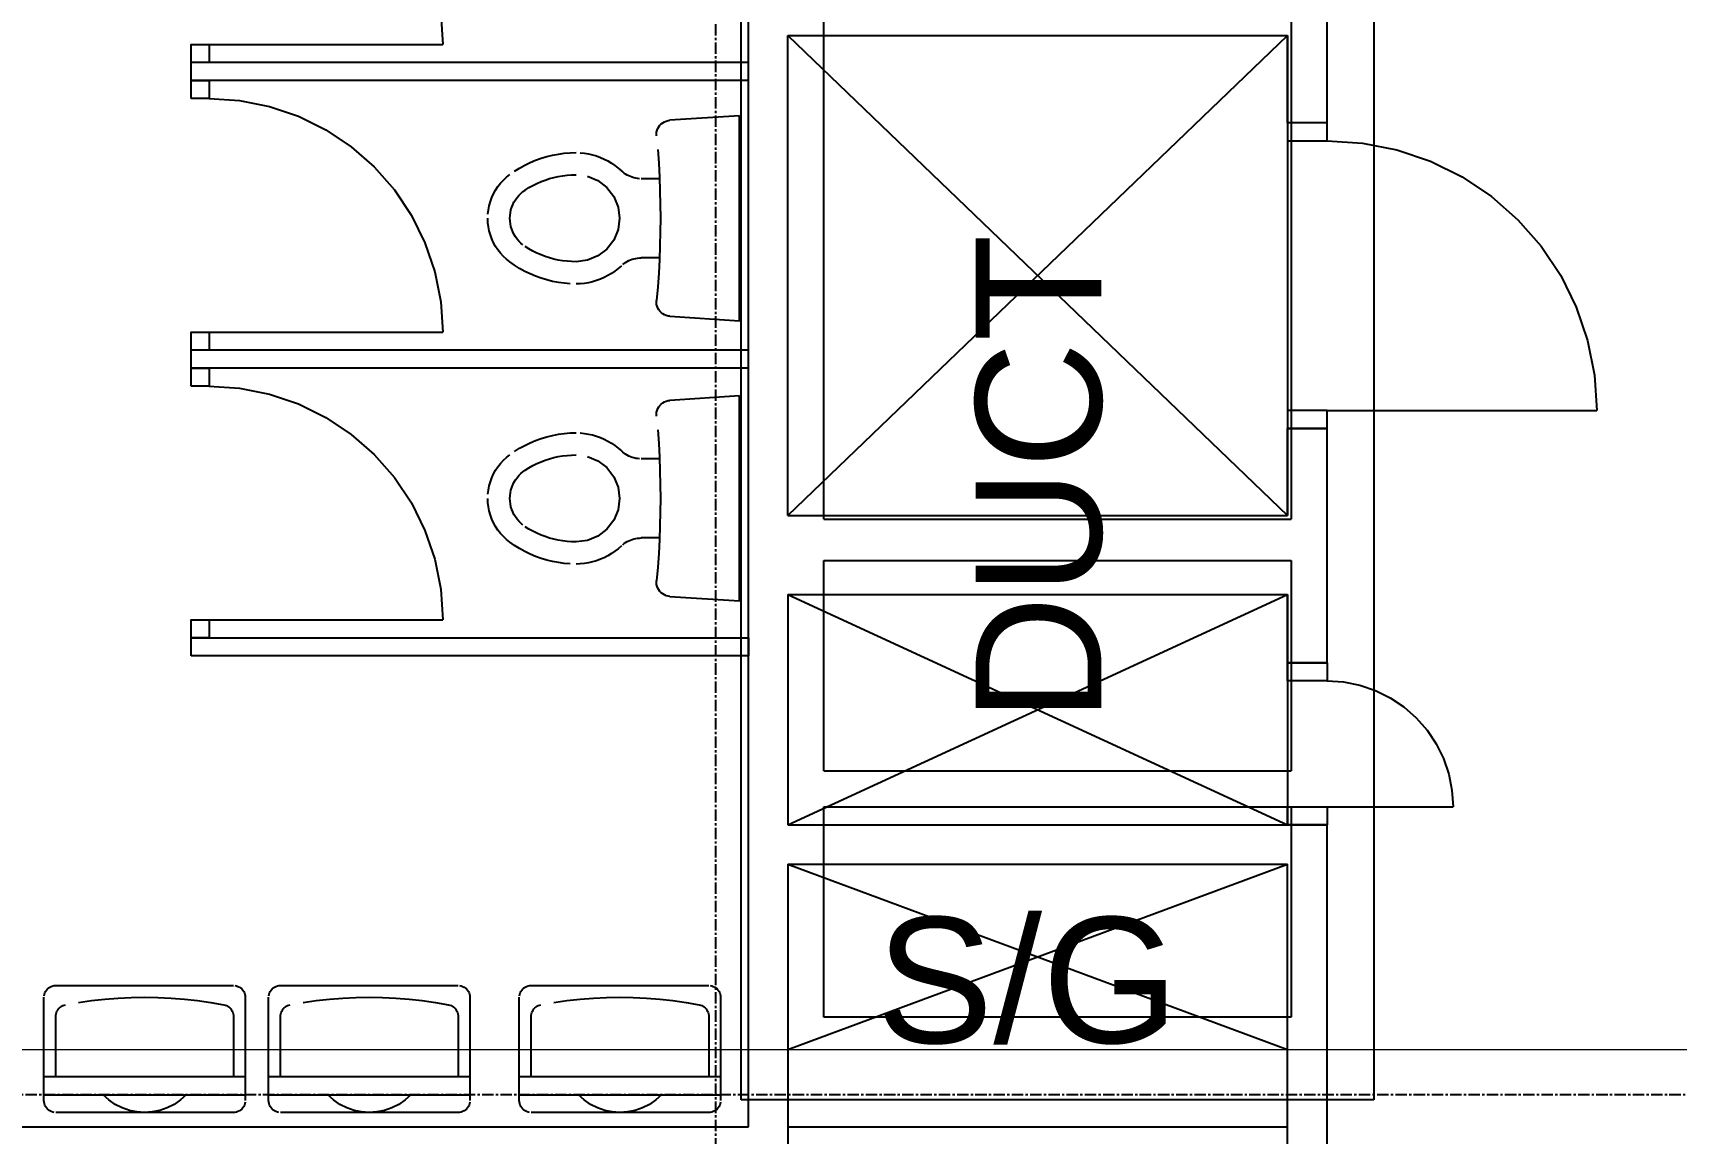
# Model space of a CAD drawing. Header units: millimetres. Extents: x -49883 to 71908, y -18440 to 67826.
# Drawn here: x 34567 to 39138, y 41168 to 44228 of the extents above; entities that cross this region are included whole.
import ezdxf

# ---------------------------------------------------------------- set-up
doc = ezdxf.new("R2010")
doc.units = ezdxf.units.MM
doc.linetypes.add('PCENTRE', pattern=[50.8, 31.75, -6.35, 6.35, -6.35])
doc.linetypes.add('PCENTRE2', pattern=[28.575, 19.05, -3.175, 3.175, -3.175])
for name, color, linetype in [('Boundaries_and_building_grids', 140, 'PCENTRE2'), ('Fourth Floor - Roofs', 2, 'Continuous'), ('Fourth Floor - Text and Leaders', 1, 'Continuous'), ('Third Floor - Doors Windows and Openings', 1, 'Continuous'), ('Third Floor - Multi-View Blocks', 7, 'Continuous'), ('Third Floor - Structural Members', 5, 'Continuous'), ('Third Floor - Walls', 3, 'Continuous')]:
    doc.layers.add(name, color=color, linetype=linetype)
doc.styles.add('Arial1', font='arial.ttf')

msp = doc.modelspace()

# ---------------------------------------------------------------- linework, layer by layer
at = {"layer": 'Boundaries_and_building_grids', "color": 140, "linetype": 'PCENTRE', "lineweight": -3}
for p, q in [((36467.2, -6274.3), (36467.2, 67825.7)), ((-49882.8, 41275.7), (47817.2, 41275.7))]:
    msp.add_line(p, q, dxfattribs=at)
at = {"layer": 'Fourth Floor - Roofs', "color": 1, "linetype": 'Continuous', "lineweight": -3}
for p, q in [((36537.2, 41260.7, 13800), (36537.2, 44490.7, 13800)), ((38297.2, 44490.7, 13800), (38297.2, 41260.7, 13800)), ((36767.2, 42875.7, 13800), (38067.2, 42875.7, 13800)), ((36767.2, 42760.7, 13800), (38067.2, 42760.7, 13800)), ((36767.2, 42175.7, 13800), (38067.2, 42175.7, 13800)), ((36767.2, 42075.7, 13800), (38067.2, 42075.7, 13800)), ((38297.2, 41260.7, 13800), (36537.2, 41260.7, 13800))]:
    msp.add_line(p, q, dxfattribs=at)
at = {"layer": 'Fourth Floor - Roofs', "color": 1, "linetype": 'Continuous'}
for p, q in [((36767.2, 42875.7, 13800), (36767.2, 44260.7, 13800)), ((38067.2, 44260.7, 13800), (38067.2, 42875.7, 13800)), ((36767.2, 42175.7, 13800), (36767.2, 42760.7, 13800)), ((38067.2, 42760.7, 13800), (38067.2, 42175.7, 13800)), ((36767.2, 41490.7, 13800), (36767.2, 42075.7, 13800)), ((38067.2, 42075.7, 13800), (38067.2, 41490.7, 13800)), ((38067.2, 41490.7, 13800), (36767.2, 41490.7, 13800))]:
    msp.add_line(p, q, dxfattribs=at)
at = {"layer": 'Third Floor - Doors Windows and Openings'}
for p, q in [((35701.6, 44280.6, 10350), (35707.2, 44195.7, 10350)), ((35057.2, 44045.7, 10350), (35142, 44040.2, 10350)), ((35142, 44040.2, 10350), (35225.4, 44023.6, 10350)), ((35225.4, 44023.6, 10350), (35305.9, 43996.2, 10350)), ((35305.9, 43996.2, 10350), (35382.2, 43958.6, 10350)), ((35382.2, 43958.6, 10350), (35452.9, 43911.4, 10350)), ((38167.2, 43928.2, 10350), (38265.1, 43921.8, 10350)), ((35452.9, 43911.4, 10350), (35516.8, 43855.3, 10350)), ((38265.1, 43921.8, 10350), (38361.3, 43902.7, 10350)), ((38361.3, 43902.7, 10350), (38454.2, 43871.1, 10350)), ((35516.8, 43855.3, 10350), (35572.9, 43791.4, 10350)), ((38454.2, 43871.1, 10350), (38542.2, 43827.7, 10350)), ((35572.9, 43791.4, 10350), (35620.1, 43720.7, 10350)), ((38542.2, 43827.7, 10350), (38623.8, 43773.2, 10350)), ((38623.8, 43773.2, 10350), (38697.5, 43708.6, 10350)), ((35620.1, 43720.7, 10350), (35657.7, 43644.5, 10350)), ((38697.5, 43708.6, 10350), (38762.2, 43634.8, 10350)), ((35657.7, 43644.5, 10350), (35685, 43564, 10350)), ((38762.2, 43634.8, 10350), (38816.7, 43553.2, 10350)), ((35685, 43564, 10350), (35701.6, 43480.6, 10350)), ((38816.7, 43553.2, 10350), (38860.1, 43465.2, 10350)), ((35701.6, 43480.6, 10350), (35707.2, 43395.7, 10350)), ((38860.1, 43465.2, 10350), (38891.6, 43372.3, 10350)), ((38891.6, 43372.3, 10350), (38910.8, 43276.1, 10350)), ((35057.2, 43245.7, 10350), (35142, 43240.2, 10350)), ((35142, 43240.2, 10350), (35225.4, 43223.6, 10350)), ((38910.8, 43276.1, 10350), (38917.2, 43178.2, 10350)), ((35225.4, 43223.6, 10350), (35305.9, 43196.2, 10350)), ((35305.9, 43196.2, 10350), (35382.2, 43158.6, 10350)), ((35382.2, 43158.6, 10350), (35452.9, 43111.4, 10350)), ((35452.9, 43111.4, 10350), (35516.8, 43055.3, 10350)), ((35516.8, 43055.3, 10350), (35572.9, 42991.4, 10350)), ((35572.9, 42991.4, 10350), (35620.1, 42920.7, 10350)), ((35620.1, 42920.7, 10350), (35657.7, 42844.5, 10350)), ((35657.7, 42844.5, 10350), (35685, 42764, 10350)), ((35685, 42764, 10350), (35701.6, 42680.6, 10350)), ((35701.6, 42680.6, 10350), (35707.2, 42595.7, 10350)), ((38167.2, 42425.7, 10350), (38212.9, 42422.7, 10350)), ((38212.9, 42422.7, 10350), (38257.8, 42413.8, 10350)), ((38257.8, 42413.8, 10350), (38301.1, 42399.1, 10350)), ((38301.1, 42399.1, 10350), (38342.2, 42378.8, 10350)), ((38342.2, 42378.8, 10350), (38380.3, 42353.4, 10350)), ((38380.3, 42353.4, 10350), (38414.7, 42323.2, 10350)), ((38414.7, 42323.2, 10350), (38444.9, 42288.8, 10350)), ((38444.9, 42288.8, 10350), (38470.3, 42250.7, 10350)), ((38470.3, 42250.7, 10350), (38490.6, 42209.7, 10350)), ((38490.6, 42209.7, 10350), (38505.3, 42166.3, 10350)), ((38505.3, 42166.3, 10350), (38514.2, 42121.4, 10350)), ((38514.2, 42121.4, 10350), (38517.2, 42075.7, 10350))]:
    msp.add_line(p, q, dxfattribs=at)
at = {"layer": 'Third Floor - Doors Windows and Openings', "linetype": 'Continuous'}
for p, q in [((35057.2, 44195.7, 10350), (35707.2, 44195.7, 10350)), ((35057.2, 43395.7, 10350), (35707.2, 43395.7, 10350)), ((38167.2, 43178.2, 10350), (38917.2, 43178.2, 10350)), ((35057.2, 42595.7, 10350), (35707.2, 42595.7, 10350)), ((38167.2, 42075.7, 10350), (38517.2, 42075.7, 10350))]:
    msp.add_line(p, q, dxfattribs=at)
at = {"layer": 'Third Floor - Doors Windows and Openings', "linetype": 'Continuous', "elevation": 10350}
for points in [[(35007.2, 44145.7), (35007.2, 44195.7), (35057.2, 44195.7), (35057.2, 44145.7), (35007.2, 44145.7)], [(35007.2, 44045.7), (35007.2, 44095.7), (35057.2, 44095.7), (35057.2, 44045.7), (35007.2, 44045.7)], [(38057.2, 43928.2), (38167.2, 43928.2), (38167.2, 43978.2), (38057.2, 43978.2), (38057.2, 43928.2)], [(35007.2, 43345.7), (35007.2, 43395.7), (35057.2, 43395.7), (35057.2, 43345.7), (35007.2, 43345.7)], [(35007.2, 43245.7), (35007.2, 43295.7), (35057.2, 43295.7), (35057.2, 43245.7), (35007.2, 43245.7)], [(38057.2, 43128.2), (38167.2, 43128.2), (38167.2, 43178.2), (38057.2, 43178.2), (38057.2, 43128.2)], [(35007.2, 42545.7), (35007.2, 42595.7), (35057.2, 42595.7), (35057.2, 42545.7), (35007.2, 42545.7)], [(38057.2, 42425.7), (38057.2, 42475.7), (38167.2, 42475.7), (38167.2, 42425.7), (38057.2, 42425.7)], [(38057.2, 42025.7), (38057.2, 42075.7), (38167.2, 42075.7), (38167.2, 42025.7), (38057.2, 42025.7)]]:
    msp.add_lwpolyline(points, dxfattribs=at)
at = {"layer": 'Third Floor - Multi-View Blocks'}
for p, q in [((36308, 43967, 10350), (36311.2, 43971.3, 10350)), ((36311.2, 43971.3, 10350), (36314.9, 43975.1, 10350)), ((36314.9, 43975.1, 10350), (36319.1, 43978.4, 10350)), ((36319.1, 43978.4, 10350), (36323.7, 43981.1, 10350)), ((36323.7, 43981.1, 10350), (36328.6, 43983.1, 10350)), ((36328.6, 43983.1, 10350), (36333.8, 43984.5, 10350)), ((36333.8, 43984.5, 10350), (36339.1, 43985.2, 10350)), ((36301.6, 43946.9, 10350), (36302.2, 43952.2, 10350)), ((36301.8, 43941.6, 10350), (36301.6, 43946.9, 10350)), ((36302.2, 43952.2, 10350), (36303.5, 43957.4, 10350)), ((36303.5, 43957.4, 10350), (36305.4, 43962.3, 10350)), ((36305.4, 43962.3, 10350), (36308, 43967, 10350)), ((35965.4, 43873.8, 10350), (35980.9, 43879.4, 10350)), ((35980.9, 43879.4, 10350), (35996.7, 43884.2, 10350)), ((35996.7, 43884.2, 10350), (36012.7, 43888.1, 10350)), ((36012.7, 43888.1, 10350), (36028.9, 43891.1, 10350)), ((36028.9, 43891.1, 10350), (36045.2, 43893.3, 10350)), ((36045.2, 43893.3, 10350), (36061.6, 43894.6, 10350)), ((36061.6, 43894.6, 10350), (36078.1, 43895.1, 10350)), ((36089.6, 43894.7, 10350), (36101.2, 43893.6, 10350)), ((36101.2, 43893.6, 10350), (36112.6, 43891.8, 10350)), ((36112.6, 43891.8, 10350), (36123.9, 43889.2, 10350)), ((36123.9, 43889.2, 10350), (36135, 43886, 10350)), ((36135, 43886, 10350), (36145.9, 43882, 10350)), ((36145.9, 43882, 10350), (36156.5, 43877.4, 10350)), ((36305.1, 43903.5, 10350), (36307.8, 43865.4, 10350)), ((35884.5, 43826.7, 10350), (35893.6, 43834, 10350)), ((35907.1, 43843.5, 10350), (35921, 43852.2, 10350)), ((35921, 43852.2, 10350), (35935.4, 43860.2, 10350)), ((35935.4, 43860.2, 10350), (35950.3, 43867.4, 10350)), ((35950.3, 43867.4, 10350), (35965.4, 43873.8, 10350)), ((36040.7, 43830.9, 10350), (36053.1, 43832.4, 10350)), ((36053.1, 43832.4, 10350), (36065.6, 43833.3, 10350)), ((36065.6, 43833.3, 10350), (36078.1, 43833.6, 10350)), ((36156.5, 43877.4, 10350), (36166.8, 43872.1, 10350)), ((36166.8, 43872.1, 10350), (36176.7, 43866.1, 10350)), ((36176.7, 43866.1, 10350), (36186.3, 43859.6, 10350)), ((36186.3, 43859.6, 10350), (36195.4, 43852.4, 10350)), ((36195.4, 43852.4, 10350), (36204, 43844.7, 10350)), ((36207.8, 43841.3, 10350), (36204, 43844.7, 10350)), ((36211.8, 43838.2, 10350), (36207.8, 43841.3, 10350)), ((36215.9, 43835.3, 10350), (36211.8, 43838.2, 10350)), ((36220.3, 43832.7, 10350), (36215.9, 43835.3, 10350)), ((36224.8, 43830.3, 10350), (36220.3, 43832.7, 10350)), ((36307.8, 43865.4, 10350), (36309.9, 43827.2, 10350)), ((35848.7, 43780.5, 10350), (35854.4, 43790.8, 10350)), ((35854.4, 43790.8, 10350), (35860.8, 43800.6, 10350)), ((35860.8, 43800.6, 10350), (35868, 43809.9, 10350)), ((35868, 43809.9, 10350), (35875.9, 43818.6, 10350)), ((35875.9, 43818.6, 10350), (35884.5, 43826.7, 10350)), ((35924.3, 43781.6, 10350), (35930.2, 43786.7, 10350)), ((35930.2, 43786.7, 10350), (35936.5, 43791.2, 10350)), ((35936.5, 43791.2, 10350), (35947.1, 43797.8, 10350)), ((35947.1, 43797.8, 10350), (35958, 43803.9, 10350)), ((35958, 43803.9, 10350), (35969.2, 43809.4, 10350)), ((35969.2, 43809.4, 10350), (35980.6, 43814.4, 10350)), ((35980.6, 43814.4, 10350), (35992.3, 43818.9, 10350)), ((35992.3, 43818.9, 10350), (36004.2, 43822.8, 10350)), ((36004.2, 43822.8, 10350), (36016.2, 43826, 10350)), ((36016.2, 43826, 10350), (36028.4, 43828.7, 10350)), ((36028.4, 43828.7, 10350), (36040.7, 43830.9, 10350)), ((36109.4, 43829.5, 10350), (36138.6, 43817.4, 10350)), ((36138.6, 43817.4, 10350), (36163.6, 43798.1, 10350)), ((36163.6, 43798.1, 10350), (36182.9, 43773.1, 10350)), ((36229.5, 43828.3, 10350), (36224.8, 43830.3, 10350)), ((36234.2, 43826.6, 10350), (36229.5, 43828.3, 10350)), ((36239.1, 43825.1, 10350), (36234.2, 43826.6, 10350)), ((36244.1, 43824, 10350), (36239.1, 43825.1, 10350)), ((36249.1, 43823.2, 10350), (36244.1, 43824, 10350)), ((36254.1, 43822.7, 10350), (36249.1, 43823.2, 10350)), ((36309.9, 43827.2, 10350), (36311.4, 43789, 10350)), ((36311.4, 43789, 10350), (36312.3, 43750.8, 10350)), ((35834.4, 43736, 10350), (35836.6, 43747.5, 10350)), ((35836.6, 43747.5, 10350), (35839.8, 43758.8, 10350)), ((35839.8, 43758.8, 10350), (35843.8, 43769.9, 10350)), ((35843.8, 43769.9, 10350), (35848.7, 43780.5, 10350)), ((35896.9, 43735.6, 10350), (35899.1, 43743, 10350)), ((35899.1, 43743, 10350), (35901.9, 43750.3, 10350)), ((35901.9, 43750.3, 10350), (35905.3, 43757.2, 10350)), ((35905.3, 43757.2, 10350), (35909.3, 43763.9, 10350)), ((35909.3, 43763.9, 10350), (35913.8, 43770.2, 10350)), ((35913.8, 43770.2, 10350), (35918.8, 43776.1, 10350)), ((35918.8, 43776.1, 10350), (35924.3, 43781.6, 10350)), ((36182.9, 43773.1, 10350), (36194.9, 43743.9, 10350)), ((36194.9, 43743.9, 10350), (36199.1, 43712.6, 10350)), ((36312.3, 43750.8, 10350), (36312.6, 43712.6, 10350)), ((35833, 43700.8, 10350), (35832.6, 43712.6, 10350)), ((35833, 43724.3, 10350), (35834.4, 43736, 10350)), ((35834.4, 43689.2, 10350), (35833, 43700.8, 10350)), ((35894.1, 43712.6, 10350), (35894.4, 43720.3, 10350)), ((35894.4, 43704.8, 10350), (35894.1, 43712.6, 10350)), ((35894.4, 43720.3, 10350), (35895.3, 43728, 10350)), ((35895.3, 43697.1, 10350), (35894.4, 43704.8, 10350)), ((35895.3, 43728, 10350), (35896.9, 43735.6, 10350)), ((35896.9, 43689.6, 10350), (35895.3, 43697.1, 10350)), ((36199.1, 43712.6, 10350), (36194.9, 43681.3, 10350)), ((36312.6, 43712.6, 10350), (36312.3, 43674.4, 10350)), ((35836.6, 43677.7, 10350), (35834.4, 43689.2, 10350)), ((35839.8, 43666.3, 10350), (35836.6, 43677.7, 10350)), ((35843.8, 43655.3, 10350), (35839.8, 43666.3, 10350)), ((35848.7, 43644.6, 10350), (35843.8, 43655.3, 10350)), ((35899.1, 43682.1, 10350), (35896.9, 43689.6, 10350)), ((35901.9, 43674.9, 10350), (35899.1, 43682.1, 10350)), ((35905.3, 43667.9, 10350), (35901.9, 43674.9, 10350)), ((35909.3, 43661.3, 10350), (35905.3, 43667.9, 10350)), ((35913.8, 43654.9, 10350), (35909.3, 43661.3, 10350)), ((35918.8, 43649, 10350), (35913.8, 43654.9, 10350)), ((35924.3, 43643.5, 10350), (35918.8, 43649, 10350)), ((36182.9, 43652.1, 10350), (36163.6, 43627, 10350)), ((36194.9, 43681.3, 10350), (36182.9, 43652.1, 10350)), ((36312.3, 43674.4, 10350), (36311.4, 43636.2, 10350)), ((35854.4, 43634.3, 10350), (35848.7, 43644.6, 10350)), ((35860.8, 43624.5, 10350), (35854.4, 43634.3, 10350)), ((35868, 43615.2, 10350), (35860.8, 43624.5, 10350)), ((35875.9, 43606.5, 10350), (35868, 43615.2, 10350)), ((35884.5, 43598.5, 10350), (35875.9, 43606.5, 10350)), ((35930.2, 43638.5, 10350), (35924.3, 43643.5, 10350)), ((35947.1, 43627.4, 10350), (35936.5, 43634, 10350)), ((35958, 43621.3, 10350), (35947.1, 43627.4, 10350)), ((35969.2, 43615.7, 10350), (35958, 43621.3, 10350)), ((35980.6, 43610.7, 10350), (35969.2, 43615.7, 10350)), ((35992.3, 43606.3, 10350), (35980.6, 43610.7, 10350)), ((36004.2, 43602.4, 10350), (35992.3, 43606.3, 10350)), ((36138.6, 43607.8, 10350), (36109.4, 43595.7, 10350)), ((36163.6, 43627, 10350), (36138.6, 43607.8, 10350)), ((36311.4, 43636.2, 10350), (36309.9, 43598, 10350)), ((35893.6, 43591.1, 10350), (35884.5, 43598.5, 10350)), ((35907.1, 43581.7, 10350), (35893.6, 43591.1, 10350)), ((35921, 43572.9, 10350), (35907.1, 43581.7, 10350)), ((35935.4, 43564.9, 10350), (35921, 43572.9, 10350)), ((35950.3, 43557.7, 10350), (35935.4, 43564.9, 10350)), ((35965.4, 43551.3, 10350), (35950.3, 43557.7, 10350)), ((36016.2, 43599.1, 10350), (36004.2, 43602.4, 10350)), ((36028.4, 43596.4, 10350), (36016.2, 43599.1, 10350)), ((36040.7, 43594.3, 10350), (36028.4, 43596.4, 10350)), ((36053.1, 43592.8, 10350), (36040.7, 43594.3, 10350)), ((36065.6, 43591.9, 10350), (36053.1, 43592.8, 10350)), ((36078.1, 43591.6, 10350), (36065.6, 43591.9, 10350)), ((36109.4, 43595.7, 10350), (36078.1, 43591.6, 10350)), ((36176.7, 43559, 10350), (36166.8, 43553.1, 10350)), ((36186.3, 43565.6, 10350), (36176.7, 43559, 10350)), ((36195.4, 43572.8, 10350), (36186.3, 43565.6, 10350)), ((36204, 43580.5, 10350), (36195.4, 43572.8, 10350)), ((36207.8, 43583.9, 10350), (36211.8, 43587, 10350)), ((36211.8, 43587, 10350), (36215.9, 43589.9, 10350)), ((36215.9, 43589.9, 10350), (36220.3, 43592.5, 10350)), ((36220.3, 43592.5, 10350), (36224.8, 43594.8, 10350)), ((36224.8, 43594.8, 10350), (36229.5, 43596.9, 10350)), ((36229.5, 43596.9, 10350), (36234.2, 43598.6, 10350)), ((36234.2, 43598.6, 10350), (36239.1, 43600, 10350)), ((36239.1, 43600, 10350), (36244.1, 43601.1, 10350)), ((36244.1, 43601.1, 10350), (36249.1, 43601.9, 10350)), ((36249.1, 43601.9, 10350), (36254.1, 43602.4, 10350)), ((36254.1, 43602.4, 10350), (36259.2, 43602.6, 10350)), ((36307.8, 43559.8, 10350), (36305.1, 43521.7, 10350)), ((36309.9, 43598, 10350), (36307.8, 43559.8, 10350)), ((35980.9, 43545.7, 10350), (35965.4, 43551.3, 10350)), ((35996.7, 43541, 10350), (35980.9, 43545.7, 10350)), ((36012.7, 43537.1, 10350), (35996.7, 43541, 10350)), ((36028.9, 43534, 10350), (36012.7, 43537.1, 10350)), ((36045.2, 43531.8, 10350), (36028.9, 43534, 10350)), ((36061.6, 43530.5, 10350), (36045.2, 43531.8, 10350)), ((36089.6, 43530.4, 10350), (36078.1, 43530.1, 10350)), ((36101.2, 43531.5, 10350), (36089.6, 43530.4, 10350)), ((36112.6, 43533.4, 10350), (36101.2, 43531.5, 10350)), ((36123.9, 43535.9, 10350), (36112.6, 43533.4, 10350)), ((36135, 43539.2, 10350), (36123.9, 43535.9, 10350)), ((36145.9, 43543.1, 10350), (36135, 43539.2, 10350)), ((36156.5, 43547.8, 10350), (36145.9, 43543.1, 10350)), ((36166.8, 43553.1, 10350), (36156.5, 43547.8, 10350)), ((36305.1, 43521.7, 10350), (36301.8, 43483.6, 10350)), ((36301.6, 43478.3, 10350), (36301.8, 43483.6, 10350)), ((36302.2, 43473, 10350), (36301.6, 43478.3, 10350)), ((36303.5, 43467.8, 10350), (36302.2, 43473, 10350)), ((36305.4, 43462.8, 10350), (36303.5, 43467.8, 10350)), ((36308, 43458.2, 10350), (36305.4, 43462.8, 10350)), ((36311.2, 43453.9, 10350), (36308, 43458.2, 10350)), ((36314.9, 43450.1, 10350), (36311.2, 43453.9, 10350)), ((36319.1, 43446.8, 10350), (36314.9, 43450.1, 10350)), ((36323.7, 43444.1, 10350), (36319.1, 43446.8, 10350)), ((36328.6, 43442, 10350), (36323.7, 43444.1, 10350)), ((36333.8, 43440.6, 10350), (36328.6, 43442, 10350)), ((36339.1, 43439.9, 10350), (36333.8, 43440.6, 10350)), ((36308, 43187.7, 10350), (36311.2, 43192, 10350)), ((36311.2, 43192, 10350), (36314.9, 43195.8, 10350)), ((36314.9, 43195.8, 10350), (36319.1, 43199.1, 10350)), ((36319.1, 43199.1, 10350), (36323.7, 43201.8, 10350)), ((36323.7, 43201.8, 10350), (36328.6, 43203.9, 10350)), ((36328.6, 43203.9, 10350), (36333.8, 43205.3, 10350)), ((36333.8, 43205.3, 10350), (36339.1, 43205.9, 10350)), ((36301.6, 43167.6, 10350), (36302.2, 43172.9, 10350)), ((36301.8, 43162.3, 10350), (36301.6, 43167.6, 10350)), ((36302.2, 43172.9, 10350), (36303.5, 43178.1, 10350)), ((36303.5, 43178.1, 10350), (36305.4, 43183.1, 10350)), ((36305.4, 43183.1, 10350), (36308, 43187.7, 10350)), ((35980.9, 43100.1, 10350), (35996.7, 43104.9, 10350)), ((35996.7, 43104.9, 10350), (36012.7, 43108.8, 10350)), ((36012.7, 43108.8, 10350), (36028.9, 43111.9, 10350)), ((36028.9, 43111.9, 10350), (36045.2, 43114, 10350)), ((36045.2, 43114, 10350), (36061.6, 43115.4, 10350)), ((36061.6, 43115.4, 10350), (36078.1, 43115.8, 10350)), ((36089.6, 43115.4, 10350), (36101.2, 43114.3, 10350)), ((36101.2, 43114.3, 10350), (36112.6, 43112.5, 10350)), ((36112.6, 43112.5, 10350), (36123.9, 43110, 10350)), ((36123.9, 43110, 10350), (36135, 43106.7, 10350)), ((36135, 43106.7, 10350), (36145.9, 43102.7, 10350)), ((36145.9, 43102.7, 10350), (36156.5, 43098.1, 10350)), ((36305.1, 43124.2, 10350), (36307.8, 43086.1, 10350)), ((35884.5, 43047.4, 10350), (35893.6, 43054.8, 10350)), ((35907.1, 43064.2, 10350), (35921, 43073, 10350)), ((35921, 43073, 10350), (35935.4, 43080.9, 10350)), ((35935.4, 43080.9, 10350), (35950.3, 43088.1, 10350)), ((35950.3, 43088.1, 10350), (35965.4, 43094.6, 10350)), ((35965.4, 43094.6, 10350), (35980.9, 43100.1, 10350)), ((36156.5, 43098.1, 10350), (36166.8, 43092.8, 10350)), ((36166.8, 43092.8, 10350), (36176.7, 43086.8, 10350)), ((36176.7, 43086.8, 10350), (36186.3, 43080.3, 10350)), ((36186.3, 43080.3, 10350), (36195.4, 43073.1, 10350)), ((36195.4, 43073.1, 10350), (36204, 43065.4, 10350)), ((36207.8, 43062, 10350), (36204, 43065.4, 10350)), ((36211.8, 43058.9, 10350), (36207.8, 43062, 10350)), ((36215.9, 43056, 10350), (36211.8, 43058.9, 10350)), ((36220.3, 43053.4, 10350), (36215.9, 43056, 10350)), ((36307.8, 43086.1, 10350), (36309.9, 43047.9, 10350)), ((35848.7, 43001.3, 10350), (35854.4, 43011.5, 10350)), ((35854.4, 43011.5, 10350), (35860.8, 43021.4, 10350)), ((35860.8, 43021.4, 10350), (35868, 43030.6, 10350)), ((35868, 43030.6, 10350), (35875.9, 43039.3, 10350)), ((35875.9, 43039.3, 10350), (35884.5, 43047.4, 10350)), ((35930.2, 43007.4, 10350), (35936.5, 43011.9, 10350)), ((35936.5, 43011.9, 10350), (35947.1, 43018.5, 10350)), ((35947.1, 43018.5, 10350), (35958, 43024.6, 10350)), ((35958, 43024.6, 10350), (35969.2, 43030.2, 10350)), ((35969.2, 43030.2, 10350), (35980.6, 43035.2, 10350)), ((35980.6, 43035.2, 10350), (35992.3, 43039.6, 10350)), ((35992.3, 43039.6, 10350), (36004.2, 43043.5, 10350)), ((36004.2, 43043.5, 10350), (36016.2, 43046.8, 10350)), ((36016.2, 43046.8, 10350), (36028.4, 43049.5, 10350)), ((36028.4, 43049.5, 10350), (36040.7, 43051.6, 10350)), ((36040.7, 43051.6, 10350), (36053.1, 43053.1, 10350)), ((36053.1, 43053.1, 10350), (36065.6, 43054, 10350)), ((36065.6, 43054, 10350), (36078.1, 43054.3, 10350)), ((36109.4, 43050.2, 10350), (36138.6, 43038.1, 10350)), ((36138.6, 43038.1, 10350), (36163.6, 43018.9, 10350)), ((36163.6, 43018.9, 10350), (36182.9, 42993.8, 10350)), ((36224.8, 43051.1, 10350), (36220.3, 43053.4, 10350)), ((36229.5, 43049, 10350), (36224.8, 43051.1, 10350)), ((36234.2, 43047.3, 10350), (36229.5, 43049, 10350)), ((36239.1, 43045.9, 10350), (36234.2, 43047.3, 10350)), ((36244.1, 43044.7, 10350), (36239.1, 43045.9, 10350)), ((36249.1, 43043.9, 10350), (36244.1, 43044.7, 10350)), ((36254.1, 43043.5, 10350), (36249.1, 43043.9, 10350)), ((36309.9, 43047.9, 10350), (36311.4, 43009.7, 10350)), ((36311.4, 43009.7, 10350), (36312.3, 42971.5, 10350)), ((35834.4, 42956.7, 10350), (35836.6, 42968.2, 10350)), ((35836.6, 42968.2, 10350), (35839.8, 42979.5, 10350)), ((35839.8, 42979.5, 10350), (35843.8, 42990.6, 10350)), ((35843.8, 42990.6, 10350), (35848.7, 43001.3, 10350)), ((35896.9, 42956.3, 10350), (35899.1, 42963.8, 10350)), ((35899.1, 42963.8, 10350), (35901.9, 42971, 10350)), ((35901.9, 42971, 10350), (35905.3, 42978, 10350)), ((35905.3, 42978, 10350), (35909.3, 42984.6, 10350)), ((35909.3, 42984.6, 10350), (35913.8, 42990.9, 10350)), ((35913.8, 42990.9, 10350), (35918.8, 42996.9, 10350)), ((35918.8, 42996.9, 10350), (35924.3, 43002.4, 10350)), ((35924.3, 43002.4, 10350), (35930.2, 43007.4, 10350)), ((36182.9, 42993.8, 10350), (36194.9, 42964.6, 10350)), ((36194.9, 42964.6, 10350), (36199.1, 42933.3, 10350)), ((36312.3, 42971.5, 10350), (36312.6, 42933.3, 10350)), ((35833, 42921.6, 10350), (35832.6, 42933.3, 10350)), ((35833, 42945, 10350), (35834.4, 42956.7, 10350)), ((35834.4, 42909.9, 10350), (35833, 42921.6, 10350)), ((35894.1, 42933.3, 10350), (35894.4, 42941, 10350)), ((35894.4, 42925.6, 10350), (35894.1, 42933.3, 10350)), ((35894.4, 42941, 10350), (35895.3, 42948.7, 10350)), ((35895.3, 42917.9, 10350), (35894.4, 42925.6, 10350)), ((35895.3, 42948.7, 10350), (35896.9, 42956.3, 10350)), ((35896.9, 42910.3, 10350), (35895.3, 42917.9, 10350)), ((36199.1, 42933.3, 10350), (36194.9, 42902, 10350)), ((36312.6, 42933.3, 10350), (36312.3, 42895.1, 10350)), ((35836.6, 42898.4, 10350), (35834.4, 42909.9, 10350)), ((35839.8, 42887.1, 10350), (35836.6, 42898.4, 10350)), ((35843.8, 42876, 10350), (35839.8, 42887.1, 10350)), ((35848.7, 42865.3, 10350), (35843.8, 42876, 10350)), ((35899.1, 42902.8, 10350), (35896.9, 42910.3, 10350)), ((35901.9, 42895.6, 10350), (35899.1, 42902.8, 10350)), ((35905.3, 42888.6, 10350), (35901.9, 42895.6, 10350)), ((35909.3, 42882, 10350), (35905.3, 42888.6, 10350)), ((35913.8, 42875.7, 10350), (35909.3, 42882, 10350)), ((35918.8, 42869.7, 10350), (35913.8, 42875.7, 10350)), ((36182.9, 42872.8, 10350), (36163.6, 42847.7, 10350)), ((36194.9, 42902, 10350), (36182.9, 42872.8, 10350)), ((36312.3, 42895.1, 10350), (36311.4, 42856.9, 10350)), ((35854.4, 42855.1, 10350), (35848.7, 42865.3, 10350)), ((35860.8, 42845.2, 10350), (35854.4, 42855.1, 10350)), ((35868, 42836, 10350), (35860.8, 42845.2, 10350)), ((35875.9, 42827.3, 10350), (35868, 42836, 10350)), ((35884.5, 42819.2, 10350), (35875.9, 42827.3, 10350)), ((35924.3, 42864.2, 10350), (35918.8, 42869.7, 10350)), ((35930.2, 42859.2, 10350), (35924.3, 42864.2, 10350)), ((35947.1, 42848.1, 10350), (35936.5, 42854.7, 10350)), ((35958, 42842, 10350), (35947.1, 42848.1, 10350)), ((35969.2, 42836.4, 10350), (35958, 42842, 10350)), ((35980.6, 42831.4, 10350), (35969.2, 42836.4, 10350)), ((35992.3, 42827, 10350), (35980.6, 42831.4, 10350)), ((36004.2, 42823.1, 10350), (35992.3, 42827, 10350)), ((36138.6, 42828.5, 10350), (36109.4, 42816.4, 10350)), ((36163.6, 42847.7, 10350), (36138.6, 42828.5, 10350)), ((36311.4, 42856.9, 10350), (36309.9, 42818.7, 10350)), ((35893.6, 42811.8, 10350), (35884.5, 42819.2, 10350)), ((35907.1, 42802.4, 10350), (35893.6, 42811.8, 10350)), ((35921, 42793.6, 10350), (35907.1, 42802.4, 10350)), ((35935.4, 42785.7, 10350), (35921, 42793.6, 10350)), ((35950.3, 42778.5, 10350), (35935.4, 42785.7, 10350)), ((36016.2, 42819.8, 10350), (36004.2, 42823.1, 10350)), ((36028.4, 42817.1, 10350), (36016.2, 42819.8, 10350)), ((36040.7, 42815, 10350), (36028.4, 42817.1, 10350)), ((36053.1, 42813.5, 10350), (36040.7, 42815, 10350)), ((36065.6, 42812.6, 10350), (36053.1, 42813.5, 10350)), ((36078.1, 42812.3, 10350), (36065.6, 42812.6, 10350)), ((36109.4, 42816.4, 10350), (36078.1, 42812.3, 10350)), ((36186.3, 42786.3, 10350), (36176.7, 42779.8, 10350)), ((36195.4, 42793.5, 10350), (36186.3, 42786.3, 10350)), ((36204, 42801.2, 10350), (36195.4, 42793.5, 10350)), ((36207.8, 42804.6, 10350), (36211.8, 42807.7, 10350)), ((36211.8, 42807.7, 10350), (36215.9, 42810.6, 10350)), ((36215.9, 42810.6, 10350), (36220.3, 42813.2, 10350)), ((36220.3, 42813.2, 10350), (36224.8, 42815.5, 10350)), ((36224.8, 42815.5, 10350), (36229.5, 42817.6, 10350)), ((36229.5, 42817.6, 10350), (36234.2, 42819.3, 10350)), ((36234.2, 42819.3, 10350), (36239.1, 42820.7, 10350)), ((36239.1, 42820.7, 10350), (36244.1, 42821.9, 10350)), ((36244.1, 42821.9, 10350), (36249.1, 42822.7, 10350)), ((36249.1, 42822.7, 10350), (36254.1, 42823.1, 10350)), ((36254.1, 42823.1, 10350), (36259.2, 42823.3, 10350)), ((36307.8, 42780.5, 10350), (36305.1, 42742.4, 10350)), ((36309.9, 42818.7, 10350), (36307.8, 42780.5, 10350)), ((35965.4, 42772, 10350), (35950.3, 42778.5, 10350)), ((35980.9, 42766.5, 10350), (35965.4, 42772, 10350)), ((35996.7, 42761.7, 10350), (35980.9, 42766.5, 10350)), ((36012.7, 42757.8, 10350), (35996.7, 42761.7, 10350)), ((36028.9, 42754.7, 10350), (36012.7, 42757.8, 10350)), ((36045.2, 42752.6, 10350), (36028.9, 42754.7, 10350)), ((36061.6, 42751.2, 10350), (36045.2, 42752.6, 10350)), ((36089.6, 42751.2, 10350), (36078.1, 42750.8, 10350)), ((36101.2, 42752.3, 10350), (36089.6, 42751.2, 10350)), ((36112.6, 42754.1, 10350), (36101.2, 42752.3, 10350)), ((36123.9, 42756.6, 10350), (36112.6, 42754.1, 10350)), ((36135, 42759.9, 10350), (36123.9, 42756.6, 10350)), ((36145.9, 42763.9, 10350), (36135, 42759.9, 10350)), ((36156.5, 42768.5, 10350), (36145.9, 42763.9, 10350)), ((36166.8, 42773.8, 10350), (36156.5, 42768.5, 10350)), ((36176.7, 42779.8, 10350), (36166.8, 42773.8, 10350)), ((36305.1, 42742.4, 10350), (36301.8, 42704.3, 10350)), ((36301.6, 42699, 10350), (36301.8, 42704.3, 10350)), ((36302.2, 42693.7, 10350), (36301.6, 42699, 10350)), ((36303.5, 42688.5, 10350), (36302.2, 42693.7, 10350)), ((36305.4, 42683.5, 10350), (36303.5, 42688.5, 10350)), ((36308, 42678.9, 10350), (36305.4, 42683.5, 10350)), ((36311.2, 42674.6, 10350), (36308, 42678.9, 10350)), ((36314.9, 42670.8, 10350), (36311.2, 42674.6, 10350)), ((36319.1, 42667.5, 10350), (36314.9, 42670.8, 10350)), ((36323.7, 42664.8, 10350), (36319.1, 42667.5, 10350)), ((36328.6, 42662.7, 10350), (36323.7, 42664.8, 10350)), ((36333.8, 42661.3, 10350), (36328.6, 42662.7, 10350)), ((36339.1, 42660.7, 10350), (36333.8, 42661.3, 10350)), ((34598.2, 41550, 10350), (34599.1, 41554.2, 10350)), ((34599.1, 41554.2, 10350), (34600.5, 41558.3, 10350)), ((34600.5, 41558.3, 10350), (34602.4, 41562.1, 10350)), ((34602.4, 41562.1, 10350), (34604.8, 41565.7, 10350)), ((34604.8, 41565.7, 10350), (34607.6, 41569, 10350)), ((34607.6, 41569, 10350), (34610.9, 41571.8, 10350)), ((34610.9, 41571.8, 10350), (34614.4, 41574.2, 10350)), ((34614.4, 41574.2, 10350), (34618.3, 41576.1, 10350)), ((34618.3, 41576.1, 10350), (34622.4, 41577.5, 10350)), ((34622.4, 41577.5, 10350), (34626.6, 41578.3, 10350)), ((34626.6, 41578.3, 10350), (34630.9, 41578.6, 10350)), ((35129.3, 41578.3, 10350), (35133.6, 41577.5, 10350)), ((35133.6, 41577.5, 10350), (35137.6, 41576.1, 10350)), ((35137.6, 41576.1, 10350), (35141.5, 41574.2, 10350)), ((35141.5, 41574.2, 10350), (35145.1, 41571.8, 10350)), ((35145.1, 41571.8, 10350), (35148.3, 41569, 10350)), ((35148.3, 41569, 10350), (35151.2, 41565.7, 10350)), ((35151.2, 41565.7, 10350), (35153.6, 41562.1, 10350)), ((35153.6, 41562.1, 10350), (35155.5, 41558.3, 10350)), ((35155.5, 41558.3, 10350), (35156.8, 41554.2, 10350)), ((35156.8, 41554.2, 10350), (35157.7, 41550, 10350)), ((35157.7, 41550, 10350), (35158, 41545.7, 10350)), ((35223.1, 41550, 10350), (35224, 41554.2, 10350)), ((35224, 41554.2, 10350), (35225.4, 41558.3, 10350)), ((35225.4, 41558.3, 10350), (35227.3, 41562.1, 10350)), ((35227.3, 41562.1, 10350), (35229.7, 41565.7, 10350)), ((35229.7, 41565.7, 10350), (35232.5, 41569, 10350)), ((35232.5, 41569, 10350), (35235.7, 41571.8, 10350)), ((35235.7, 41571.8, 10350), (35239.3, 41574.2, 10350)), ((35239.3, 41574.2, 10350), (35243.2, 41576.1, 10350)), ((35243.2, 41576.1, 10350), (35247.3, 41577.5, 10350)), ((35247.3, 41577.5, 10350), (35251.5, 41578.3, 10350)), ((35251.5, 41578.3, 10350), (35255.8, 41578.6, 10350)), ((35754.2, 41578.3, 10350), (35758.4, 41577.5, 10350)), ((35758.4, 41577.5, 10350), (35762.5, 41576.1, 10350)), ((35762.5, 41576.1, 10350), (35766.4, 41574.2, 10350)), ((35766.4, 41574.2, 10350), (35770, 41571.8, 10350)), ((35770, 41571.8, 10350), (35773.2, 41569, 10350)), ((35773.2, 41569, 10350), (35776, 41565.7, 10350)), ((35776, 41565.7, 10350), (35778.4, 41562.1, 10350)), ((35778.4, 41562.1, 10350), (35780.3, 41558.3, 10350)), ((35780.3, 41558.3, 10350), (35781.7, 41554.2, 10350)), ((35781.7, 41554.2, 10350), (35782.6, 41550, 10350)), ((35782.6, 41550, 10350), (35782.8, 41545.7, 10350)), ((35920.4, 41550, 10350), (35921.2, 41554.2, 10350)), ((35921.2, 41554.2, 10350), (35922.6, 41558.3, 10350)), ((35922.6, 41558.3, 10350), (35924.5, 41562.1, 10350)), ((35924.5, 41562.1, 10350), (35926.9, 41565.7, 10350)), ((35926.9, 41565.7, 10350), (35929.7, 41569, 10350)), ((35929.7, 41569, 10350), (35933, 41571.8, 10350)), ((35933, 41571.8, 10350), (35936.5, 41574.2, 10350)), ((35936.5, 41574.2, 10350), (35940.4, 41576.1, 10350)), ((35940.4, 41576.1, 10350), (35944.5, 41577.5, 10350)), ((35944.5, 41577.5, 10350), (35948.7, 41578.3, 10350)), ((35948.7, 41578.3, 10350), (35953, 41578.6, 10350)), ((36451.4, 41578.3, 10350), (36455.7, 41577.5, 10350)), ((36455.7, 41577.5, 10350), (36459.7, 41576.1, 10350)), ((36459.7, 41576.1, 10350), (36463.6, 41574.2, 10350)), ((36463.6, 41574.2, 10350), (36467.2, 41571.8, 10350)), ((36467.2, 41571.8, 10350), (36470.4, 41569, 10350)), ((36470.4, 41569, 10350), (36473.3, 41565.7, 10350)), ((36473.3, 41565.7, 10350), (36475.7, 41562.1, 10350)), ((36475.7, 41562.1, 10350), (36477.6, 41558.3, 10350)), ((36477.6, 41558.3, 10350), (36479, 41554.2, 10350)), ((36479, 41554.2, 10350), (36479.8, 41550, 10350)), ((36479.8, 41550, 10350), (36480.1, 41545.7, 10350)), ((34631.8, 41499.9, 10350), (34632.9, 41503.6, 10350)), ((34632.9, 41503.6, 10350), (34634.3, 41507, 10350)), ((34634.3, 41507, 10350), (34636.2, 41510.3, 10350)), ((34636.2, 41510.3, 10350), (34638.5, 41513.4, 10350)), ((34638.5, 41513.4, 10350), (34641, 41516.2, 10350)), ((34641, 41516.2, 10350), (34643.9, 41518.6, 10350)), ((34643.9, 41518.6, 10350), (34647.1, 41520.8, 10350)), ((34647.1, 41520.8, 10350), (34650.4, 41522.5, 10350)), ((34650.4, 41522.5, 10350), (34654, 41523.8, 10350)), ((34654, 41523.8, 10350), (34657.7, 41524.8, 10350)), ((34694, 41531.1, 10350), (34730.6, 41536.4, 10350)), ((34730.6, 41536.4, 10350), (34767.3, 41540.4, 10350)), ((34767.3, 41540.4, 10350), (34804.1, 41543.3, 10350)), ((34804.1, 41543.3, 10350), (34841, 41545.1, 10350)), ((34841, 41545.1, 10350), (34878, 41545.7, 10350)), ((34878, 41545.7, 10350), (34914.9, 41545.1, 10350)), ((34914.9, 41545.1, 10350), (34951.8, 41543.3, 10350)), ((34951.8, 41543.3, 10350), (34988.6, 41540.4, 10350)), ((34988.6, 41540.4, 10350), (35025.3, 41536.4, 10350)), ((35025.3, 41536.4, 10350), (35061.9, 41531.1, 10350)), ((35061.9, 41531.1, 10350), (35098.3, 41524.8, 10350)), ((35098.3, 41524.8, 10350), (35102, 41523.8, 10350)), ((35102, 41523.8, 10350), (35105.5, 41522.5, 10350)), ((35105.5, 41522.5, 10350), (35108.9, 41520.8, 10350)), ((35108.9, 41520.8, 10350), (35112, 41518.6, 10350)), ((35112, 41518.6, 10350), (35114.9, 41516.2, 10350)), ((35114.9, 41516.2, 10350), (35117.5, 41513.4, 10350)), ((35117.5, 41513.4, 10350), (35119.7, 41510.3, 10350)), ((35119.7, 41510.3, 10350), (35121.6, 41507, 10350)), ((35121.6, 41507, 10350), (35123.1, 41503.6, 10350)), ((35123.1, 41503.6, 10350), (35124.2, 41499.9, 10350)), ((35256.7, 41499.9, 10350), (35257.7, 41503.6, 10350)), ((35257.7, 41503.6, 10350), (35259.2, 41507, 10350)), ((35259.2, 41507, 10350), (35261.1, 41510.3, 10350)), ((35261.1, 41510.3, 10350), (35263.3, 41513.4, 10350)), ((35263.3, 41513.4, 10350), (35265.9, 41516.2, 10350)), ((35265.9, 41516.2, 10350), (35268.8, 41518.6, 10350)), ((35268.8, 41518.6, 10350), (35271.9, 41520.8, 10350)), ((35271.9, 41520.8, 10350), (35275.3, 41522.5, 10350)), ((35275.3, 41522.5, 10350), (35278.9, 41523.8, 10350)), ((35278.9, 41523.8, 10350), (35282.5, 41524.8, 10350)), ((35318.9, 41531.1, 10350), (35355.5, 41536.4, 10350)), ((35355.5, 41536.4, 10350), (35392.2, 41540.4, 10350)), ((35392.2, 41540.4, 10350), (35429, 41543.3, 10350)), ((35429, 41543.3, 10350), (35465.9, 41545.1, 10350)), ((35465.9, 41545.1, 10350), (35502.8, 41545.7, 10350)), ((35502.8, 41545.7, 10350), (35539.8, 41545.1, 10350)), ((35539.8, 41545.1, 10350), (35576.7, 41543.3, 10350)), ((35576.7, 41543.3, 10350), (35613.5, 41540.4, 10350)), ((35613.5, 41540.4, 10350), (35650.2, 41536.4, 10350)), ((35650.2, 41536.4, 10350), (35686.8, 41531.1, 10350)), ((35686.8, 41531.1, 10350), (35723.2, 41524.8, 10350)), ((35723.2, 41524.8, 10350), (35726.8, 41523.8, 10350)), ((35726.8, 41523.8, 10350), (35730.4, 41522.5, 10350)), ((35730.4, 41522.5, 10350), (35733.7, 41520.8, 10350)), ((35733.7, 41520.8, 10350), (35736.9, 41518.6, 10350)), ((35736.9, 41518.6, 10350), (35739.8, 41516.2, 10350)), ((35739.8, 41516.2, 10350), (35742.3, 41513.4, 10350)), ((35742.3, 41513.4, 10350), (35744.6, 41510.3, 10350)), ((35744.6, 41510.3, 10350), (35746.5, 41507, 10350)), ((35746.5, 41507, 10350), (35748, 41503.6, 10350)), ((35748, 41503.6, 10350), (35749, 41499.9, 10350)), ((35953.9, 41499.9, 10350), (35955, 41503.6, 10350)), ((35955, 41503.6, 10350), (35956.4, 41507, 10350)), ((35956.4, 41507, 10350), (35958.3, 41510.3, 10350)), ((35958.3, 41510.3, 10350), (35960.6, 41513.4, 10350)), ((35960.6, 41513.4, 10350), (35963.1, 41516.2, 10350)), ((35963.1, 41516.2, 10350), (35966, 41518.6, 10350)), ((35966, 41518.6, 10350), (35969.2, 41520.8, 10350)), ((35969.2, 41520.8, 10350), (35972.5, 41522.5, 10350)), ((35972.5, 41522.5, 10350), (35976.1, 41523.8, 10350)), ((35976.1, 41523.8, 10350), (35979.8, 41524.8, 10350)), ((36016.1, 41531.1, 10350), (36052.7, 41536.4, 10350)), ((36052.7, 41536.4, 10350), (36089.4, 41540.4, 10350)), ((36089.4, 41540.4, 10350), (36126.2, 41543.3, 10350)), ((36126.2, 41543.3, 10350), (36163.1, 41545.1, 10350)), ((36163.1, 41545.1, 10350), (36200.1, 41545.7, 10350)), ((36200.1, 41545.7, 10350), (36237, 41545.1, 10350)), ((36237, 41545.1, 10350), (36273.9, 41543.3, 10350)), ((36273.9, 41543.3, 10350), (36310.7, 41540.4, 10350)), ((36310.7, 41540.4, 10350), (36347.4, 41536.4, 10350)), ((36347.4, 41536.4, 10350), (36384, 41531.1, 10350)), ((36384, 41531.1, 10350), (36420.4, 41524.8, 10350)), ((36420.4, 41524.8, 10350), (36424.1, 41523.8, 10350)), ((36424.1, 41523.8, 10350), (36427.6, 41522.5, 10350)), ((36427.6, 41522.5, 10350), (36431, 41520.8, 10350)), ((36431, 41520.8, 10350), (36434.1, 41518.6, 10350)), ((36434.1, 41518.6, 10350), (36437, 41516.2, 10350)), ((36437, 41516.2, 10350), (36439.6, 41513.4, 10350)), ((36439.6, 41513.4, 10350), (36441.8, 41510.3, 10350)), ((36441.8, 41510.3, 10350), (36443.7, 41507, 10350)), ((36443.7, 41507, 10350), (36445.2, 41503.6, 10350)), ((36445.2, 41503.6, 10350), (36446.3, 41499.9, 10350)), ((34630.9, 41492.4, 10350), (34631.1, 41496.2, 10350)), ((34631.1, 41496.2, 10350), (34631.8, 41499.9, 10350)), ((35124.2, 41499.9, 10350), (35124.8, 41496.2, 10350)), ((35124.8, 41496.2, 10350), (35125, 41492.4, 10350)), ((35255.8, 41492.4, 10350), (35256, 41496.2, 10350)), ((35256, 41496.2, 10350), (35256.7, 41499.9, 10350)), ((35749, 41499.9, 10350), (35749.7, 41496.2, 10350)), ((35749.7, 41496.2, 10350), (35749.9, 41492.4, 10350)), ((35953, 41492.4, 10350), (35953.2, 41496.2, 10350)), ((35953.2, 41496.2, 10350), (35953.9, 41499.9, 10350)), ((36446.3, 41499.9, 10350), (36446.9, 41496.2, 10350)), ((36446.9, 41496.2, 10350), (36447.1, 41492.4, 10350)), ((34778.5, 41260.2, 10350), (34762.7, 41274.7, 10350)), ((34993.3, 41274.7, 10350), (34977.4, 41260.2, 10350)), ((35403.4, 41260.2, 10350), (35387.5, 41274.7, 10350)), ((35618.1, 41274.7, 10350), (35602.3, 41260.2, 10350)), ((36100.6, 41260.2, 10350), (36084.8, 41274.7, 10350)), ((36315.4, 41274.7, 10350), (36299.5, 41260.2, 10350)), ((34598.2, 41253.9, 10350), (34598, 41258.2, 10350)), ((34599.1, 41249.7, 10350), (34598.2, 41253.9, 10350)), ((34600.5, 41245.6, 10350), (34599.1, 41249.7, 10350)), ((34602.4, 41241.7, 10350), (34600.5, 41245.6, 10350)), ((34604.8, 41238.2, 10350), (34602.4, 41241.7, 10350)), ((34607.6, 41234.9, 10350), (34604.8, 41238.2, 10350)), ((34610.9, 41232.1, 10350), (34607.6, 41234.9, 10350)), ((34614.4, 41229.7, 10350), (34610.9, 41232.1, 10350)), ((34618.3, 41227.8, 10350), (34614.4, 41229.7, 10350)), ((34622.4, 41226.4, 10350), (34618.3, 41227.8, 10350)), ((34796.1, 41247.9, 10350), (34778.5, 41260.2, 10350)), ((34815.2, 41238.2, 10350), (34796.1, 41247.9, 10350)), ((34835.5, 41231, 10350), (34815.2, 41238.2, 10350)), ((34856.5, 41226.7, 10350), (34835.5, 41231, 10350)), ((34878, 41225.3, 10350), (34856.5, 41226.7, 10350)), ((34899.4, 41226.7, 10350), (34878, 41225.3, 10350)), ((34920.4, 41231, 10350), (34899.4, 41226.7, 10350)), ((34940.7, 41238.2, 10350), (34920.4, 41231, 10350)), ((34959.8, 41247.9, 10350), (34940.7, 41238.2, 10350)), ((34977.4, 41260.2, 10350), (34959.8, 41247.9, 10350)), ((35137.6, 41227.8, 10350), (35133.6, 41226.4, 10350)), ((35141.5, 41229.7, 10350), (35137.6, 41227.8, 10350)), ((35145.1, 41232.1, 10350), (35141.5, 41229.7, 10350)), ((35148.3, 41234.9, 10350), (35145.1, 41232.1, 10350)), ((35151.2, 41238.2, 10350), (35148.3, 41234.9, 10350)), ((35153.6, 41241.7, 10350), (35151.2, 41238.2, 10350)), ((35155.5, 41245.6, 10350), (35153.6, 41241.7, 10350)), ((35156.8, 41249.7, 10350), (35155.5, 41245.6, 10350)), ((35157.7, 41253.9, 10350), (35156.8, 41249.7, 10350)), ((35223.1, 41253.9, 10350), (35222.8, 41258.2, 10350)), ((35224, 41249.7, 10350), (35223.1, 41253.9, 10350)), ((35225.4, 41245.6, 10350), (35224, 41249.7, 10350)), ((35227.3, 41241.7, 10350), (35225.4, 41245.6, 10350)), ((35229.7, 41238.2, 10350), (35227.3, 41241.7, 10350)), ((35232.5, 41234.9, 10350), (35229.7, 41238.2, 10350)), ((35235.7, 41232.1, 10350), (35232.5, 41234.9, 10350)), ((35239.3, 41229.7, 10350), (35235.7, 41232.1, 10350)), ((35243.2, 41227.8, 10350), (35239.3, 41229.7, 10350)), ((35247.3, 41226.4, 10350), (35243.2, 41227.8, 10350)), ((35421, 41247.9, 10350), (35403.4, 41260.2, 10350)), ((35440.1, 41238.2, 10350), (35421, 41247.9, 10350)), ((35460.4, 41231, 10350), (35440.1, 41238.2, 10350)), ((35481.4, 41226.7, 10350), (35460.4, 41231, 10350)), ((35502.8, 41225.3, 10350), (35481.4, 41226.7, 10350)), ((35524.3, 41226.7, 10350), (35502.8, 41225.3, 10350)), ((35545.3, 41231, 10350), (35524.3, 41226.7, 10350)), ((35565.6, 41238.2, 10350), (35545.3, 41231, 10350)), ((35584.7, 41247.9, 10350), (35565.6, 41238.2, 10350)), ((35602.3, 41260.2, 10350), (35584.7, 41247.9, 10350)), ((35762.5, 41227.8, 10350), (35758.4, 41226.4, 10350)), ((35766.4, 41229.7, 10350), (35762.5, 41227.8, 10350)), ((35770, 41232.1, 10350), (35766.4, 41229.7, 10350)), ((35773.2, 41234.9, 10350), (35770, 41232.1, 10350)), ((35776, 41238.2, 10350), (35773.2, 41234.9, 10350)), ((35778.4, 41241.7, 10350), (35776, 41238.2, 10350)), ((35780.3, 41245.6, 10350), (35778.4, 41241.7, 10350)), ((35781.7, 41249.7, 10350), (35780.3, 41245.6, 10350)), ((35782.6, 41253.9, 10350), (35781.7, 41249.7, 10350)), ((35920.4, 41253.9, 10350), (35920.1, 41258.2, 10350)), ((35921.2, 41249.7, 10350), (35920.4, 41253.9, 10350)), ((35922.6, 41245.6, 10350), (35921.2, 41249.7, 10350)), ((35924.5, 41241.7, 10350), (35922.6, 41245.6, 10350)), ((35926.9, 41238.2, 10350), (35924.5, 41241.7, 10350)), ((35929.7, 41234.9, 10350), (35926.9, 41238.2, 10350)), ((35933, 41232.1, 10350), (35929.7, 41234.9, 10350)), ((35936.5, 41229.7, 10350), (35933, 41232.1, 10350)), ((35940.4, 41227.8, 10350), (35936.5, 41229.7, 10350)), ((35944.5, 41226.4, 10350), (35940.4, 41227.8, 10350)), ((36118.2, 41247.9, 10350), (36100.6, 41260.2, 10350)), ((36137.4, 41238.2, 10350), (36118.2, 41247.9, 10350)), ((36157.6, 41231, 10350), (36137.4, 41238.2, 10350)), ((36178.6, 41226.7, 10350), (36157.6, 41231, 10350)), ((36200.1, 41225.3, 10350), (36178.6, 41226.7, 10350)), ((36221.5, 41226.7, 10350), (36200.1, 41225.3, 10350)), ((36242.5, 41231, 10350), (36221.5, 41226.7, 10350)), ((36262.8, 41238.2, 10350), (36242.5, 41231, 10350)), ((36281.9, 41247.9, 10350), (36262.8, 41238.2, 10350)), ((36299.5, 41260.2, 10350), (36281.9, 41247.9, 10350)), ((36459.7, 41227.8, 10350), (36455.7, 41226.4, 10350)), ((36463.6, 41229.7, 10350), (36459.7, 41227.8, 10350)), ((36467.2, 41232.1, 10350), (36463.6, 41229.7, 10350)), ((36470.4, 41234.9, 10350), (36467.2, 41232.1, 10350)), ((36473.3, 41238.2, 10350), (36470.4, 41234.9, 10350)), ((36475.7, 41241.7, 10350), (36473.3, 41238.2, 10350)), ((36477.6, 41245.6, 10350), (36475.7, 41241.7, 10350)), ((36479, 41249.7, 10350), (36477.6, 41245.6, 10350)), ((36479.8, 41253.9, 10350), (36479, 41249.7, 10350)), ((34626.6, 41225.6, 10350), (34622.4, 41226.4, 10350)), ((35129.3, 41225.6, 10350), (35125, 41225.3, 10350)), ((35133.6, 41226.4, 10350), (35129.3, 41225.6, 10350)), ((35251.5, 41225.6, 10350), (35247.3, 41226.4, 10350)), ((35754.2, 41225.6, 10350), (35749.9, 41225.3, 10350)), ((35758.4, 41226.4, 10350), (35754.2, 41225.6, 10350)), ((35948.7, 41225.6, 10350), (35944.5, 41226.4, 10350)), ((36451.4, 41225.6, 10350), (36447.1, 41225.3, 10350)), ((36455.7, 41226.4, 10350), (36451.4, 41225.6, 10350))]:
    msp.add_line(p, q, dxfattribs=at)
at = {"layer": 'Third Floor - Multi-View Blocks', "linetype": 'Continuous'}
for p, q in [((36532.6, 43997.6, 10350), (36339.1, 43985.2, 10350)), ((36310.1, 43822.6, 10350), (36259.2, 43822.6, 10350)), ((36310.1, 43602.6, 10350), (36259.2, 43602.6, 10350)), ((36532.6, 43218.3, 10350), (36339.1, 43205.9, 10350)), ((36310.1, 43043.3, 10350), (36259.2, 43043.3, 10350)), ((36310.1, 42823.3, 10350), (36259.2, 42823.3, 10350)), ((34630.9, 41578.6, 10350), (35125, 41578.6, 10350)), ((35255.8, 41578.6, 10350), (35749.9, 41578.6, 10350)), ((35953, 41578.6, 10350), (36447.1, 41578.6, 10350)), ((34598, 41258.2, 10350), (34598, 41545.7, 10350)), ((35158, 41545.7, 10350), (35158, 41258.2, 10350)), ((35222.8, 41258.2, 10350), (35222.8, 41545.7, 10350)), ((35782.8, 41545.7, 10350), (35782.8, 41258.2, 10350)), ((35920.1, 41258.2, 10350), (35920.1, 41545.7, 10350)), ((36480.1, 41545.7, 10350), (36480.1, 41258.2, 10350)), ((34630.9, 41324.1, 10350), (34630.9, 41492.4, 10350)), ((35125, 41492.4, 10350), (35125, 41324.1, 10350)), ((35255.8, 41324.1, 10350), (35255.8, 41492.4, 10350)), ((35749.9, 41492.4, 10350), (35749.9, 41324.1, 10350)), ((35953, 41324.1, 10350), (35953, 41492.4, 10350)), ((36447.1, 41492.4, 10350), (36447.1, 41324.1, 10350)), ((35158, 41324.1, 10350), (34598, 41324.1, 10350)), ((35782.8, 41324.1, 10350), (35222.8, 41324.1, 10350)), ((36480.1, 41324.1, 10350), (35920.1, 41324.1, 10350)), ((34598, 41274.7, 10350), (35158, 41274.7, 10350)), ((35222.8, 41274.7, 10350), (35782.8, 41274.7, 10350)), ((35920.1, 41274.7, 10350), (36480.1, 41274.7, 10350)), ((35125, 41225.3, 10350), (34630.9, 41225.3, 10350)), ((35749.9, 41225.3, 10350), (35255.8, 41225.3, 10350)), ((36447.1, 41225.3, 10350), (35953, 41225.3, 10350))]:
    msp.add_line(p, q, dxfattribs=at)
at = {"layer": 'Third Floor - Multi-View Blocks', "linetype": 'Continuous', "elevation": 10350}
for points in [[(36339.1, 43439.9), (36532.6, 43427.6), (36532.6, 43997.6)], [(36339.1, 42660.7), (36532.6, 42648.3), (36532.6, 43218.3)]]:
    msp.add_lwpolyline(points, dxfattribs=at)
at = {"layer": 'Third Floor - Structural Members', "color": 8, "linetype": 'Continuous', "lineweight": -3}
for p, q in [((36667.2, 44220.7, 10350), (38057.2, 42885.7, 10350)), ((36667.2, 42885.7, 10350), (38057.2, 44220.7, 10350)), ((38057.2, 44220.7, 10350), (38057.2, 42885.7, 10350)), ((36667.2, 42665.7, 10350), (38057.2, 42025.7, 10350)), ((36667.2, 42025.7, 10350), (38057.2, 42665.7, 10350)), ((38057.2, 42665.7, 10350), (38057.2, 42025.7, 10350)), ((36667.2, 41915.7, 10350), (38057.2, 41400.7, 10350)), ((36667.2, 41400.7, 10350), (38057.2, 41915.7, 10350))]:
    msp.add_line(p, q, dxfattribs=at)
at = {"layer": 'Third Floor - Structural Members', "color": 3, "linetype": 'Continuous', "lineweight": 0}
msp.add_xline((37844.6, 41400.7, 10350), (1, 0), dxfattribs=at)
at = {"layer": 'Third Floor - Walls', "color": 3, "linetype": 'Continuous'}
for p, q in [((38167.2, 43978.2, 10350), (38167.2, 46245.7, 10350)), ((36557.2, 41185.7, 10350), (36557.2, 45720.7, 10350)), ((36667.2, 44220.7, 10350), (38057.2, 44220.7, 10350)), ((36667.2, 42885.7, 10350), (36667.2, 44220.7, 10350)), ((38057.2, 43978.2, 10350), (38057.2, 44220.7, 10350)), ((38167.2, 43978.2, 10350), (38057.2, 43978.2, 10350)), ((38057.2, 42885.7, 10350), (38057.2, 43128.2, 10350)), ((38167.2, 43128.2, 10350), (38057.2, 43128.2, 10350)), ((38167.2, 42475.7, 10350), (38167.2, 43128.2, 10350)), ((36667.2, 42885.7, 10350), (38057.2, 42885.7, 10350)), ((36667.2, 42665.7, 10350), (38057.2, 42665.7, 10350)), ((36667.2, 42665.7, 10350), (36667.2, 42025.7, 10350)), ((38057.2, 42475.7, 10350), (38057.2, 42665.7, 10350)), ((38167.2, 42475.7, 10350), (38057.2, 42475.7, 10350)), ((36667.2, 42025.7, 10350), (38167.2, 42025.7, 10350)), ((38167.2, 41075.7, 10350), (38167.2, 42025.7, 10350)), ((36667.2, 41915.7, 10350), (38057.2, 41915.7, 10350)), ((36667.2, 41915.7, 10350), (36667.2, 41075.7, 10350)), ((38057.2, 41075.7, 10350), (38057.2, 41915.7, 10350)), ((33767.2, 41185.7, 10350), (36557.2, 41185.7, 10350))]:
    msp.add_line(p, q, dxfattribs=at)
at = {"layer": 'Third Floor - Walls', "color": 2, "linetype": 'Continuous'}
for p, q in [((36557.2, 44145.7, 10350), (35007.2, 44145.7, 10350)), ((35007.2, 44095.7, 10350), (35007.2, 44145.7, 10350)), ((36557.2, 44095.7, 10350), (36557.2, 44145.7, 10350)), ((36557.2, 44095.7, 10350), (35007.2, 44095.7, 10350)), ((35007.2, 43295.7, 10350), (35007.2, 43345.7, 10350)), ((36557.2, 43345.7, 10350), (35007.2, 43345.7, 10350)), ((36557.2, 43295.7, 10350), (36557.2, 43345.7, 10350)), ((36557.2, 43295.7, 10350), (35007.2, 43295.7, 10350)), ((35007.2, 42495.7, 10350), (35007.2, 42545.7, 10350)), ((35007.2, 42545.7, 10350), (36557.2, 42545.7, 10350)), ((36557.2, 42545.7, 10350), (36557.2, 42495.7, 10350)), ((36557.2, 42495.7, 10350), (35007.2, 42495.7, 10350)), ((36667.9, 41185.7, 10350), (38057.9, 41185.7, 10350))]:
    msp.add_line(p, q, dxfattribs=at)

# ---------------------------------------------------------------- texts
at = {"layer": 'Fourth Floor - Text and Leaders', "color": 1, "insert": (37544.2, 42310, 13800), "char_height": 350, "attachment_point": 7, "rotation": 90, "style": 'Arial1'}
msp.add_mtext('DUCT', dxfattribs=at)
at = {"layer": 'Fourth Floor - Text and Leaders', "color": 1, "insert": (36912.4, 41413.5, 13800), "char_height": 350, "attachment_point": 7, "style": 'Arial1'}
msp.add_mtext('S/G', dxfattribs=at)

doc.saveas('drawing.dxf')
